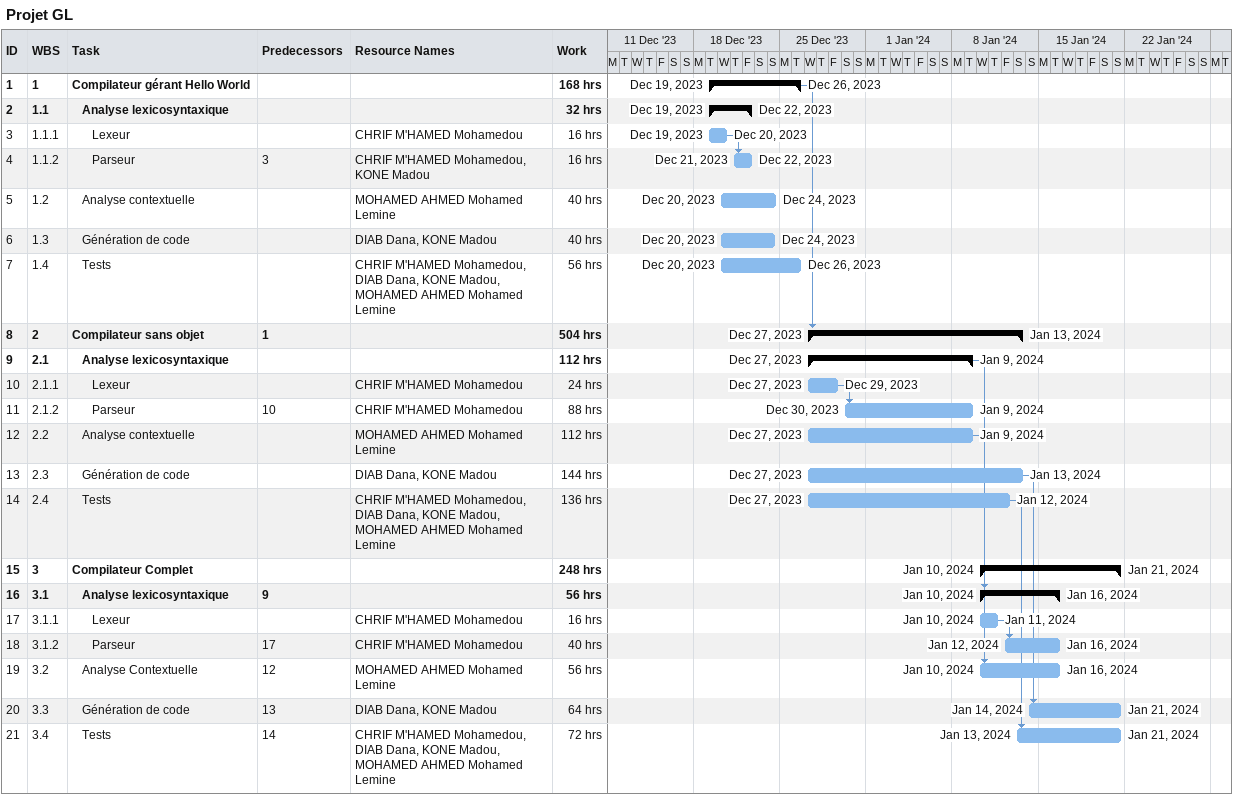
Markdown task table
Projet GL

| ID | WBS | Task | Start | Finish | Predecessors | Resources | Work (h) |
|---|---|---|---|---|---|---|---|
| 1 | 1 | **Compilateur gérant Hello World** | 2023-12-19 | 2023-12-26 |  |  | 168 |
| 2 | 1.1 | **Analyse lexicosyntaxique** | 2023-12-19 | 2023-12-22 |  |  | 32 |
| 3 | 1.1.1 | Lexeur | 2023-12-19 | 2023-12-20 |  | CHRIF M'HAMED Mohamedou | 16 |
| 4 | 1.1.2 | Parseur | 2023-12-21 | 2023-12-22 | 3 | CHRIF M'HAMED Mohamedou, KONE Madou | 16 |
| 5 | 1.2 | Analyse contextuelle | 2023-12-20 | 2023-12-24 |  | MOHAMED AHMED Mohamed Lemine | 40 |
| 6 | 1.3 | Génération de code | 2023-12-20 | 2023-12-24 |  | DIAB Dana, KONE Madou | 40 |
| 7 | 1.4 | Tests | 2023-12-20 | 2023-12-26 |  | CHRIF M'HAMED Mohamedou, DIAB Dana, KONE Madou, MOHAMED AHMED Mohamed Lemine | 56 |
| 8 | 2 | **Compilateur sans objet** | 2023-12-27 | 2024-01-13 | 1 |  | 504 |
| 9 | 2.1 | **Analyse lexicosyntaxique** | 2023-12-27 | 2024-01-09 |  |  | 112 |
| 10 | 2.1.1 | Lexeur | 2023-12-27 | 2023-12-29 |  | CHRIF M'HAMED Mohamedou | 24 |
| 11 | 2.1.2 | Parseur | 2023-12-30 | 2024-01-09 | 10 | CHRIF M'HAMED Mohamedou | 88 |
| 12 | 2.2 | Analyse contextuelle | 2023-12-27 | 2024-01-09 |  | MOHAMED AHMED Mohamed Lemine | 112 |
| 13 | 2.3 | Génération de code | 2023-12-27 | 2024-01-13 |  | DIAB Dana, KONE Madou | 144 |
| 14 | 2.4 | Tests | 2023-12-27 | 2024-01-12 |  | CHRIF M'HAMED Mohamedou, DIAB Dana, KONE Madou, MOHAMED AHMED Mohamed Lemine | 136 |
| 15 | 3 | **Compilateur Complet** | 2024-01-10 | 2024-01-21 |  |  | 248 |
| 16 | 3.1 | **Analyse lexicosyntaxique** | 2024-01-10 | 2024-01-16 | 9 |  | 56 |
| 17 | 3.1.1 | Lexeur | 2024-01-10 | 2024-01-11 |  | CHRIF M'HAMED Mohamedou | 16 |
| 18 | 3.1.2 | Parseur | 2024-01-12 | 2024-01-16 | 17 | CHRIF M'HAMED Mohamedou | 40 |
| 19 | 3.2 | Analyse Contextuelle | 2024-01-10 | 2024-01-16 | 12 | MOHAMED AHMED Mohamed Lemine | 56 |
| 20 | 3.3 | Génération de code | 2024-01-14 | 2024-01-21 | 13 | DIAB Dana, KONE Madou | 64 |
| 21 | 3.4 | Tests | 2024-01-13 | 2024-01-21 | 14 | CHRIF M'HAMED Mohamedou, DIAB Dana, KONE Madou, MOHAMED AHMED Mohamed Lemine | 72 |
